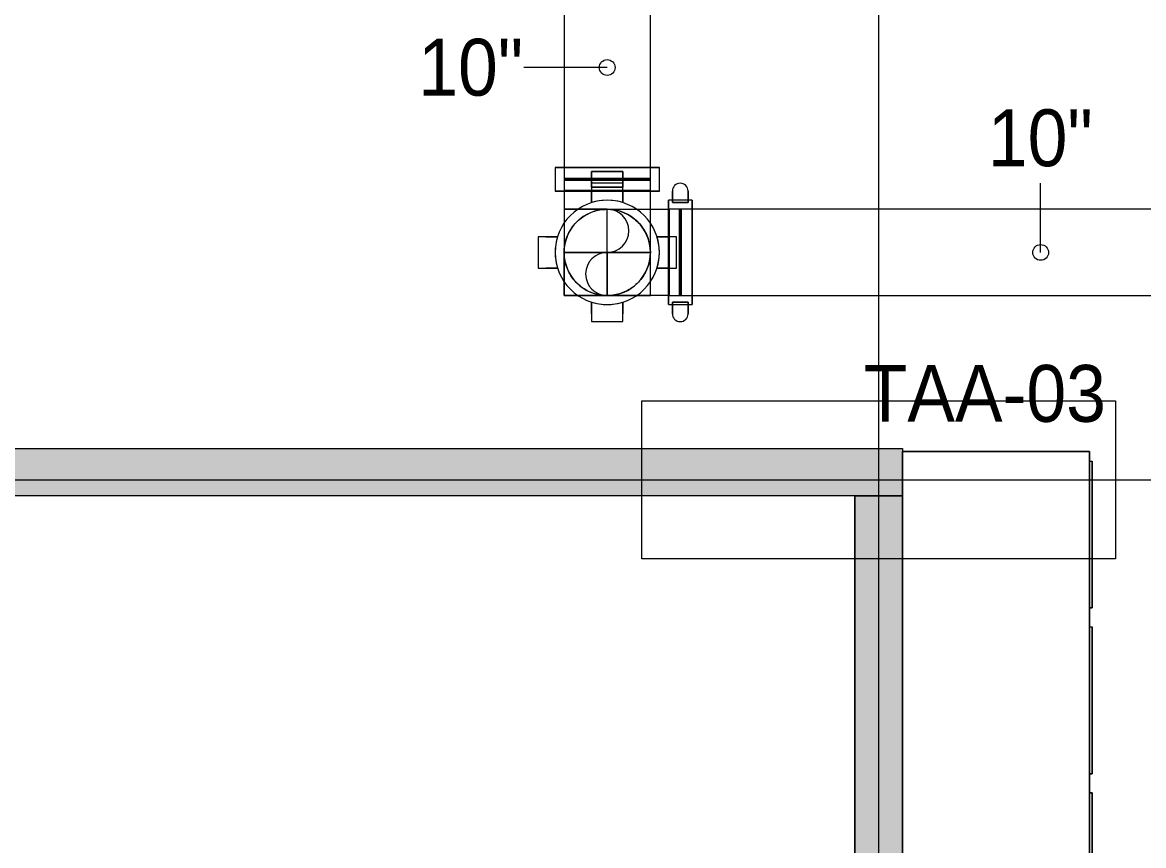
# Model space of a CAD drawing. Header units: metres. Extents: x 31.9 to 125.9, y -29 to 44.
# Drawn here: x 68.789 to 72.338, y -3.406 to -0.801 of the extents above; entities that cross this region are included whole.
import ezdxf

# ---------------------------------------------------------------- set-up
doc = ezdxf.new("R2010")
doc.units = ezdxf.units.M
for name, color, linetype, lineweight in [('ARQ', 8, 'Continuous', 0), ('G-ANNO-TEXT', 7, 'Continuous', 9), ('M-EQPM', 7, 'Continuous', 18), ('P-PIPE', 7, 'Continuous', 18), ('P-PIPE-IDEN', 7, 'Continuous', 9)]:
    doc.layers.add(name, color=color, linetype=linetype, lineweight=lineweight)
doc.styles.add('SansSerif', font='SANSS__.TTF', dxfattribs={"width": 0.9, "height": 0.18})

# ---------------------------------------------------------------- blocks, each defined once
blk = doc.blocks.new('Estructura cubierta')
at = {"layer": 'ARQ'}
for p, q in [((1978.498, -5855.3542), (1978.498, -5914.9141)), ((1978.498, -5855.3542), (1978.498, -5914.9141)), ((1953.1625, -5893.9988), (1984.5332, -5893.9988))]:
    blk.add_line(p, q, dxfattribs=at)
at = {"layer": 'ARQ', "ltscale": 0.3}
blk.add_lwpolyline([(1979.248, -5893.7488), (1979.248, -5894.2488), (1977.748, -5894.2488), (1977.748, -5893.7488)], close=True, dxfattribs=at)
blk = doc.blocks.new('PISO 9')
at = {"layer": 'ARQ', "ltscale": 0.01}
h = blk.add_hatch(color=256, dxfattribs=at)
h.dxf.hatch_style = 1
h.paths.add_polyline_path([(344.9877, -2844.4806), (344.9877, -2844.3306), (350.2096, -2844.3308), (350.2096, -2844.4808)])
h.paths.add_polyline_path([(344.9873, -2828.876), (344.9877, -2844.3306), (345.1377, -2844.3306), (345.1373, -2828.876)])
h.paths.add_polyline_path([(345.1373, -2828.876), (350.0592, -2828.876), (350.0592, -2829.026), (345.1373, -2829.026)])
h.paths.add_polyline_path([(350.0592, -2829.326), (350.2092, -2829.326), (350.2092, -2828.876), (350.0592, -2828.876)])
h = blk.add_hatch(color=256, dxfattribs=at)
h.dxf.hatch_style = 1
h.paths.add_polyline_path([(347.2882, -2856.369), (347.1381, -2856.369), (347.1381, -2855.044), (347.2881, -2855.044)])
h.paths.add_polyline_path([(347.1381, -2855.3561), (347.1381, -2855.206), (346.5044, -2855.206), (346.5044, -2855.3561)])
h.paths.add_polyline_path([(345.0504, -2855.3564), (345.0504, -2855.2064), (345.7044, -2855.206), (345.7044, -2855.3561)])
h.paths.add_polyline_path([(343.6866, -2855.3561), (343.6866, -2855.2061), (344.2504, -2855.2058), (344.2504, -2855.3558)])
h.paths.add_polyline_path([(342.5366, -2856.3689), (342.3866, -2856.3689), (342.3866, -2855.3561), (342.5366, -2855.3561)])
h.paths.add_polyline_path([(342.3866, -2856.3689), (347.2882, -2856.369), (347.2882, -2856.519), (342.3866, -2856.5189)])
h.paths.add_polyline_path([(343.9898, -2856.3688), (343.8398, -2856.3688), (343.8397, -2855.356), (343.9897, -2855.356)])
h.paths.add_polyline_path([(345.639, -2856.3689), (345.4889, -2856.3689), (345.4889, -2855.3561), (345.6389, -2855.3561)])
h.paths.add_polyline_path([(347.2694, -2854.1416), (347.2694, -2854.0049), (347.1194, -2854.0049), (347.1194, -2854.1416)])
h.paths.add_polyline_path([(348.989, -2853.8549), (345.3375, -2853.855), (345.3375, -2854.005), (348.989, -2854.0049)])
h.paths.add_polyline_path([(345.3375, -2853.855), (345.3377, -2850.1312), (345.4877, -2850.1312), (345.4875, -2853.855)])
h.paths.add_polyline_path([(342.3887, -2852.9059), (344.4366, -2852.9059), (344.4366, -2853.0559), (343.4866, -2853.0559), (343.4866, -2853.8559), (343.3366, -2853.855), (343.3366, -2853.0559), (342.3887, -2853.0559)])
h.paths.add_polyline_path([(350.2092, -2851.0051), (345.4877, -2851.005), (345.4877, -2851.155), (350.2092, -2851.1551)])
h.paths.add_polyline_path([(346.7973, -2851.005), (346.7976, -2849.9739), (346.9477, -2849.9739), (346.9473, -2851.005)])
h.paths.add_polyline_path([(343.2361, -2850.131), (343.2361, -2849.981), (345.4878, -2849.9812), (345.4878, -2850.1312)])
h.paths.add_polyline_path([(350.0592, -2851.005), (350.0596, -2844.4808), (350.2096, -2844.4808), (350.2092, -2851.005)])
h.paths.add_polyline_path([(351.4126, -2851.0051), (353.9873, -2851.005), (353.9873, -2851.155), (351.4126, -2851.1551)])
h.paths.add_polyline_path([(351.4926, -2851.1551), (351.4927, -2853.9549), (351.6428, -2853.9549), (351.6426, -2851.1551)])
h.paths.add_polyline_path([(352.5451, -2853.8048), (353.5883, -2853.8048), (353.5883, -2853.9549), (352.5451, -2853.9549)])
h.paths.add_polyline_path([(351.6427, -2855.1139), (353.5883, -2855.1139), (353.5883, -2855.2639), (351.6427, -2855.264)])
h.paths.add_polyline_path([(351.4926, -2856.3623), (351.4929, -2855.1139), (351.643, -2855.1139), (351.6427, -2856.3623)])
h.paths.add_polyline_path([(353.5883, -2856.369), (353.5884, -2857.2647), (353.4383, -2857.2647), (353.4383, -2856.369)])
h.paths.add_polyline_path([(353.5883, -2856.369), (354.0353, -2856.369), (354.0353, -2856.519), (353.5883, -2856.519)])
h.paths.add_polyline_path([(354.1854, -2856.369), (354.1854, -2857.569), (354.0354, -2857.569), (354.0353, -2856.369)])
h.paths.add_polyline_path([(351.6428, -2857.2647), (354.0353, -2857.2647), (354.0353, -2857.4147), (351.6428, -2857.4147)])
h.paths.add_polyline_path([(351.4926, -2857.2647), (351.4929, -2858.461), (351.643, -2858.461), (351.6427, -2857.2647)])
h.paths.add_polyline_path([(351.0294, -2858.4611), (351.6427, -2858.461), (351.6427, -2858.6111), (351.0294, -2858.6112)])
h.paths.add_polyline_path([(349.8328, -2856.369), (349.8342, -2859.9806), (349.9843, -2859.9806), (349.9828, -2856.369)])
h.paths.add_polyline_path([(350.127, -2858.4611), (349.9837, -2858.4611), (349.9837, -2858.6112), (350.127, -2858.6112)])
h.paths.add_polyline_path([(352.2337, -2858.4611), (354.0353, -2858.461), (354.0353, -2858.6111), (352.2337, -2858.6112)])
h.paths.add_polyline_path([(353.6195, -2860.7769), (353.6195, -2862.2806), (353.4694, -2862.2806), (353.4694, -2860.7769)])
h.paths.add_polyline_path([(353.6195, -2860.7769), (354.0353, -2860.7769), (354.0353, -2860.9269), (353.6195, -2860.927)])
h.paths.add_polyline_path([(354.1854, -2860.7769), (354.1854, -2862.2806), (354.0354, -2862.2806), (354.0353, -2860.7769)])
h.paths.add_polyline_path([(350.3842, -2862.2806), (354.1854, -2862.2806), (354.1854, -2862.4306), (350.3842, -2862.4306)])
h.paths.add_polyline_path([(349.8843, -2862.4306), (349.8842, -2862.3806), (350.3842, -2862.3806), (350.3842, -2862.4306)])
h.paths.add_polyline_path([(349.8843, -2862.4306), (349.8342, -2862.4307), (349.8342, -2859.9806), (349.8843, -2859.9805)])
at = {"layer": 'ARQ', "ltscale": 0.1}
blk.add_lwpolyline([(342.3888, -2851.0049), (345.3874, -2851.005), (350.0592, -2851.005), (350.0596, -2844.4808), (345.3877, -2844.4806), (345.3874, -2835.1461), (345.3874, -2835.1461), (345.3874, -2823.9797), (330.7643, -2823.9797), (330.7643, -2849.791), (334.1366, -2849.791), (334.1366, -2853.8514), (342.3887, -2853.8514)], close=True, dxfattribs=at)
at = {"layer": 'ARQ'}
for points in [[(344.9877, -2844.4806), (344.9877, -2844.3306), (350.2096, -2844.3308), (350.2096, -2844.4808)], [(350.0592, -2851.005), (350.0596, -2844.4808), (350.2096, -2844.4808), (350.2092, -2851.005)]]:
    blk.add_lwpolyline(points, close=True, dxfattribs=at)
at = {"layer": 'ARQ', "ltscale": 0.3}
blk.add_lwpolyline([(343.2361, -2849.981), (345.4878, -2849.981), (345.4878, -2851.005), (346.7973, -2851.0054), (350.0592, -2851.0056), (350.0592, -2844.4808), (344.0861, -2844.4807), (344.0861, -2844.6284), (343.2361, -2844.6284), (343.2361, -2849.981)], dxfattribs=at)
at = {"layer": 'ARQ'}
blk.add_blockref('Estructura cubierta', (-1628.3638, 3049.5683), dxfattribs=at)
blk = doc.blocks.new('Victaulic-IPS-Elbow No 10-13 - AC-2769218-NIVEL 09')
at = {"layer": 'P-PIPE', "color": 1, "lineweight": 9, "true_color": 0xff0000}
for p, q in [((70.5038, -1.3921), (70.6403, -1.3921)), ((70.6403, -1.3921), (70.5038, -1.3921)), ((70.5038, -1.3921), (70.5038, -1.5286)), ((70.6403, -1.5286), (70.6403, -1.3921)), ((70.6403, -1.5286), (70.6403, -1.3921)), ((70.6403, -1.5286), (70.5038, -1.5286)), ((70.5038, -1.5286), (70.6403, -1.5286)), ((70.5038, -1.6651), (70.5038, -1.5286)), ((70.5038, -1.5286), (70.6403, -1.5286)), ((70.6403, -1.5286), (70.5038, -1.5286)), ((70.6403, -1.5286), (70.6403, -1.6651)), ((70.6403, -1.6651), (70.6403, -1.5286)), ((70.6403, -1.6651), (70.5038, -1.6651)), ((70.5038, -1.6651), (70.6403, -1.6651))]:
    blk.add_line(p, q, dxfattribs=at)
at = {"layer": 'P-PIPE', "color": 1, "true_color": 0xff0000}
for p, q in [((70.8689, -1.3921), (70.8365, -1.3921)), ((70.8365, -1.6651), (70.8689, -1.6651))]:
    blk.add_line(p, q, dxfattribs=at)
at = {"layer": 'P-PIPE', "color": 1, "true_color": 0xff0000, "flags": 128}
for points in [[(70.5038, -1.5286), (70.5039, -1.5231), (70.5042, -1.5177), (70.5047, -1.5123), (70.5055, -1.5069), (70.5065, -1.5015), (70.5077, -1.4962), (70.5091, -1.4909), (70.5107, -1.4857), (70.5125, -1.4805), (70.5145, -1.4754), (70.5168, -1.4705), (70.5192, -1.4656), (70.5218, -1.4608), (70.5246, -1.4561), (70.5276, -1.4515), (70.5308, -1.4471), (70.5341, -1.4428), (70.5377, -1.4386), (70.5413, -1.4345), (70.5452, -1.4307), (70.5492, -1.4269), (70.5533, -1.4234), (70.5576, -1.42), (70.562, -1.4168), (70.5665, -1.4137), (70.5712, -1.4109), (70.5759, -1.4082), (70.5808, -1.4057), (70.5858, -1.4034), (70.5908, -1.4014), (70.5959, -1.3995), (70.6011, -1.3978), (70.6064, -1.3963), (70.6117, -1.3951), (70.6171, -1.3941), (70.6225, -1.3932), (70.6279, -1.3926), (70.6334, -1.3923), (70.6388, -1.3921), (70.6403, -1.3921)], [(70.6403, -1.3921), (70.6458, -1.3922), (70.6512, -1.3925), (70.6566, -1.3931), (70.662, -1.3938), (70.6674, -1.3948), (70.6727, -1.396), (70.678, -1.3974), (70.6832, -1.399), (70.6884, -1.4008), (70.6935, -1.4029), (70.6984, -1.4051), (70.7033, -1.4075), (70.7081, -1.4101), (70.7128, -1.4129), (70.7174, -1.4159), (70.7218, -1.4191), (70.7261, -1.4224), (70.7303, -1.426), (70.7343, -1.4296), (70.7382, -1.4335), (70.742, -1.4375), (70.7455, -1.4416), (70.7489, -1.4459), (70.7521, -1.4503), (70.7552, -1.4548), (70.758, -1.4595), (70.7607, -1.4643), (70.7632, -1.4691), (70.7655, -1.4741), (70.7675, -1.4791), (70.7694, -1.4843), (70.7711, -1.4895), (70.7725, -1.4947), (70.7738, -1.5), (70.7748, -1.5054), (70.7757, -1.5108), (70.7763, -1.5162), (70.7766, -1.5217), (70.7768, -1.5271), (70.7768, -1.5286)], [(70.6403, -1.3921), (70.6404, -1.3921), (70.6409, -1.3921), (70.6417, -1.3921), (70.6428, -1.3921), (70.6442, -1.3921), (70.6459, -1.3921), (70.6479, -1.3921), (70.6503, -1.3921), (70.6529, -1.3921), (70.6558, -1.3921), (70.659, -1.3921), (70.6625, -1.3921), (70.6662, -1.3921), (70.6703, -1.3921), (70.6746, -1.3921), (70.6791, -1.3921), (70.6839, -1.3921), (70.689, -1.3921), (70.6943, -1.3921), (70.6998, -1.3921), (70.7055, -1.3921), (70.7115, -1.3921), (70.7176, -1.3921), (70.724, -1.3921), (70.7305, -1.3921), (70.7372, -1.3921), (70.744, -1.3921), (70.751, -1.3921), (70.7582, -1.3921), (70.7654, -1.3921), (70.7728, -1.3921), (70.7802, -1.3921), (70.7878, -1.3921), (70.7955, -1.3921), (70.8032, -1.3921), (70.8109, -1.3921), (70.8187, -1.3921), (70.8265, -1.3921), (70.8344, -1.3921), (70.8365, -1.3921)], [(70.6403, -1.6651), (70.6348, -1.665), (70.6294, -1.6647), (70.6239, -1.6641), (70.6185, -1.6634), (70.6132, -1.6624), (70.6078, -1.6612), (70.6026, -1.6598), (70.5973, -1.6582), (70.5922, -1.6564), (70.5871, -1.6544), (70.5821, -1.6521), (70.5772, -1.6497), (70.5725, -1.6471), (70.5678, -1.6443), (70.5632, -1.6413), (70.5588, -1.6381), (70.5544, -1.6348), (70.5503, -1.6312), (70.5462, -1.6276), (70.5424, -1.6237), (70.5386, -1.6197), (70.5351, -1.6156), (70.5317, -1.6113), (70.5285, -1.6069), (70.5254, -1.6024), (70.5226, -1.5977), (70.5199, -1.593), (70.5174, -1.5881), (70.5151, -1.5831), (70.513, -1.5781), (70.5112, -1.5729), (70.5095, -1.5677), (70.508, -1.5625), (70.5068, -1.5572), (70.5058, -1.5518), (70.5049, -1.5464), (70.5043, -1.541), (70.5039, -1.5355), (70.5038, -1.5301), (70.5038, -1.5286)], [(70.7768, -1.5286), (70.7767, -1.5341), (70.7764, -1.5395), (70.7758, -1.5449), (70.7751, -1.5504), (70.7741, -1.5557), (70.7729, -1.5611), (70.7715, -1.5663), (70.7699, -1.5715), (70.7681, -1.5767), (70.766, -1.5818), (70.7638, -1.5868), (70.7614, -1.5916), (70.7588, -1.5964), (70.756, -1.6011), (70.753, -1.6057), (70.7498, -1.6101), (70.7465, -1.6144), (70.7429, -1.6186), (70.7393, -1.6227), (70.7354, -1.6265), (70.7314, -1.6303), (70.7273, -1.6338), (70.723, -1.6372), (70.7186, -1.6404), (70.7141, -1.6435), (70.7094, -1.6463), (70.7046, -1.649), (70.6998, -1.6515), (70.6948, -1.6538), (70.6898, -1.6558), (70.6846, -1.6577), (70.6794, -1.6594), (70.6742, -1.6609), (70.6689, -1.6621), (70.6635, -1.6631), (70.6581, -1.664), (70.6527, -1.6646), (70.6472, -1.665), (70.6418, -1.6651), (70.6403, -1.6651)], [(70.8365, -1.6651), (70.8287, -1.6651), (70.8208, -1.6651), (70.813, -1.6651), (70.8052, -1.6651), (70.7975, -1.6651), (70.7899, -1.6651), (70.7823, -1.6651), (70.7748, -1.6651), (70.7674, -1.6651), (70.7601, -1.6651), (70.7529, -1.6651), (70.7459, -1.6651), (70.739, -1.6651), (70.7323, -1.6651), (70.7257, -1.6651), (70.7193, -1.6651), (70.7131, -1.6651), (70.7071, -1.6651), (70.7013, -1.6651), (70.6958, -1.6651), (70.6904, -1.6651), (70.6853, -1.6651), (70.6804, -1.6651), (70.6758, -1.6651), (70.6714, -1.6651), (70.6673, -1.6651), (70.6635, -1.6651), (70.6599, -1.6651), (70.6566, -1.6651), (70.6536, -1.6651), (70.6509, -1.6651), (70.6485, -1.6651), (70.6464, -1.6651), (70.6446, -1.6651), (70.6431, -1.6651), (70.642, -1.6651), (70.6411, -1.6651), (70.6405, -1.6651), (70.6403, -1.6651), (70.6403, -1.6651)]]:
    blk.add_lwpolyline(points, dxfattribs=at)
at = {"layer": 'P-PIPE', "color": 1, "true_color": 0xff0000}
for start, end in [(90, 180), (90, 180), (90, 180), (0, 90), (0, 90), (360, 90), (180, 270), (180, 270), (180, 270), (270, 360), (270, 360), (270, 360)]:
    blk.add_arc((70.6403, -1.5286), 0.1365, start, end, dxfattribs=at)
for centre, start_param, end_param in [((70.8365, -1.5286), 4.712389, 6.283185), ((70.8365, -1.5286), 0, 1.570796), ((70.8365, -1.5286), 0, 1.570796), ((70.8365, -1.5286), 4.712389, 6.283185), ((70.8689, -1.5286), 0, 1.570796), ((70.8689, -1.5286), 4.712389, 6.283185), ((70.8365, -1.5286), 3.141593, 4.712389), ((70.8365, -1.5286), 1.570796, 3.141593), ((70.8365, -1.5286), 1.570796, 3.141593), ((70.8365, -1.5286), 3.141593, 4.712389), ((70.8689, -1.5286), 1.570796, 3.141593), ((70.8689, -1.5286), 3.141593, 4.712389)]:
    blk.add_ellipse(centre, major_axis=(0, 0.1365), ratio=0.000002, start_param=start_param, end_param=end_param, dxfattribs=at)
blk = doc.blocks.new('Victaulic-IPS-Rigid Coupling Style 07-W07-107 - Standard-V132-NIVEL 09')
at = {"layer": 'P-PIPE', "color": 1, "true_color": 0xff0000}
for p, q in [((70.8465, -1.3711), (70.8465, -1.3344)), ((70.8465, -1.3344), (70.8465, -1.3711)), ((70.8963, -1.3344), (70.8963, -1.3711)), ((70.8963, -1.3711), (70.8963, -1.3344)), ((70.9088, -1.3635), (70.8341, -1.3635)), ((70.8963, -1.3635), (70.8465, -1.3635)), ((70.8963, -1.3711), (70.8465, -1.3711)), ((70.8465, -1.3711), (70.8963, -1.3711)), ((70.9088, -1.3921), (70.8341, -1.3921)), ((70.8341, -1.6651), (70.9088, -1.6651)), ((70.8341, -1.6937), (70.9088, -1.6937)), ((70.8465, -1.7228), (70.8465, -1.6861)), ((70.8465, -1.6861), (70.8963, -1.6861)), ((70.8963, -1.6861), (70.8465, -1.6861)), ((70.8465, -1.6861), (70.8465, -1.7228)), ((70.8465, -1.6937), (70.8963, -1.6937)), ((70.8963, -1.6861), (70.8963, -1.7228)), ((70.8963, -1.7228), (70.8963, -1.6861))]:
    blk.add_line(p, q, dxfattribs=at)
for centre, start, end in [((70.8714, -1.3344), 0, 180), ((70.8714, -1.3344), 0, 180), ((70.8714, -1.7228), 180, 0), ((70.8714, -1.7228), 180, 360)]:
    blk.add_arc(centre, 0.0249, start, end, dxfattribs=at)
for centre, major_axis, start_param, end_param in [((70.8341, -1.5286), (0, 0.1651), 4.712389, 7.853982), ((70.8465, -1.5286), (0, 0.1651), 5.978493, 6.587878), ((70.8963, -1.5286), (0, 0.1651), 5.978493, 6.587878), ((70.9088, -1.5286), (0, 0.1651), 4.712389, 7.853982), ((70.8341, -1.5286), (0, 0.1365), 4.712389, 7.853982), ((70.9088, -1.5286), (0, 0.1365), 4.712389, 7.853982), ((70.8341, -1.5286), (0, 0.1651), 1.570796, 4.712389), ((70.8341, -1.5286), (0, 0.1365), 1.570796, 4.712389), ((70.9088, -1.5286), (0, 0.1651), 1.570796, 4.712389), ((70.9088, -1.5286), (0, 0.1365), 1.570796, 4.712389), ((70.8465, -1.5286), (0, 0.1651), 2.8369, 3.446285), ((70.8963, -1.5286), (0, 0.1651), 2.8369, 3.446285)]:
    blk.add_ellipse(centre, major_axis=major_axis, ratio=0.000002, start_param=start_param, end_param=end_param, dxfattribs=at)
blk = doc.blocks.new('Victaulic-IPS-Rigid Coupling Style 07-W07-107 - Standard-V133-NIVEL 09')
at = {"layer": 'P-PIPE', "color": 1, "true_color": 0xff0000}
for p, q in [((70.6898, -1.3095), (70.5908, -1.3095)), ((70.5908, -1.3095), (70.5908, -1.3344)), ((70.6898, -1.3344), (70.6898, -1.3095)), ((70.5908, -1.3344), (70.5908, -1.3711)), ((70.5908, -1.3711), (70.5908, -1.3344)), ((70.6898, -1.3344), (70.6898, -1.3711)), ((70.6898, -1.3711), (70.6898, -1.3344)), ((70.5908, -1.7228), (70.5908, -1.6861)), ((70.5908, -1.6861), (70.5908, -1.7228)), ((70.6898, -1.7228), (70.6898, -1.6861)), ((70.6898, -1.6861), (70.6898, -1.7228)), ((70.5908, -1.7228), (70.5908, -1.7477)), ((70.6898, -1.7477), (70.6898, -1.7228)), ((70.5908, -1.7477), (70.6898, -1.7477))]:
    blk.add_line(p, q, dxfattribs=at)
for radius, start, end in [(0.1651, 0, 180), (0.1651, 0, 180), (0.1651, 72.5424, 107.4576), (0.1651, 72.5424, 107.4576), (0.1365, 0, 180), (0.1365, 0, 180), (0.1651, 180, 0), (0.1651, 180, 360), (0.1365, 180, 360), (0.1365, 180, 0), (0.1651, 252.5424, 287.4576), (0.1651, 252.5424, 287.4576)]:
    blk.add_arc((70.6403, -1.5286), radius, start, end, dxfattribs=at)
blk = doc.blocks.new('Victaulic-IPS-Elbow No 10-13 - AC-2769208-NIVEL 09')
at = {"layer": 'P-PIPE', "color": 1, "true_color": 0xff0000}
for p, q in [((70.5038, -1.3), (70.5038, -1.3324)), ((70.7768, -1.3324), (70.7768, -1.3))]:
    blk.add_line(p, q, dxfattribs=at)
at = {"layer": 'P-PIPE', "color": 1, "lineweight": 9, "true_color": 0xff0000}
for p, q in [((70.5038, -1.5286), (70.5038, -1.5286)), ((70.5038, -1.5286), (70.5038, -1.6651)), ((70.5038, -1.5286), (70.5038, -1.6651)), ((70.5038, -1.5286), (70.6403, -1.5286)), ((70.6403, -1.5286), (70.5038, -1.5286)), ((70.6403, -1.5286), (70.6403, -1.6651)), ((70.6403, -1.5286), (70.6403, -1.5286)), ((70.6403, -1.5286), (70.6403, -1.6651)), ((70.6403, -1.5286), (70.7768, -1.5286)), ((70.7768, -1.5286), (70.6403, -1.5286)), ((70.6403, -1.6651), (70.6403, -1.5286)), ((70.6403, -1.6651), (70.6403, -1.5286)), ((70.6403, -1.5286), (70.6403, -1.5286)), ((70.7768, -1.6651), (70.7768, -1.5286)), ((70.7768, -1.5286), (70.7768, -1.5286)), ((70.7768, -1.6651), (70.7768, -1.5286)), ((70.5038, -1.6651), (70.6403, -1.6651)), ((70.6403, -1.6651), (70.5038, -1.6651)), ((70.6403, -1.6651), (70.7768, -1.6651)), ((70.7768, -1.6651), (70.6403, -1.6651))]:
    blk.add_line(p, q, dxfattribs=at)
at = {"layer": 'P-PIPE', "color": 1, "true_color": 0xff0000, "flags": 128}
for points in [[(70.5038, -1.3324), (70.5038, -1.3402), (70.5038, -1.3481), (70.5038, -1.3559), (70.5038, -1.3636), (70.5038, -1.3714), (70.5038, -1.379), (70.5038, -1.3866), (70.5038, -1.3941), (70.5038, -1.4015), (70.5038, -1.4088), (70.5038, -1.416), (70.5038, -1.423), (70.5038, -1.4299), (70.5038, -1.4366), (70.5038, -1.4432), (70.5038, -1.4496), (70.5038, -1.4558), (70.5038, -1.4618), (70.5038, -1.4676), (70.5038, -1.4731), (70.5038, -1.4785), (70.5038, -1.4836), (70.5038, -1.4885), (70.5038, -1.4931), (70.5038, -1.4975), (70.5038, -1.5016), (70.5038, -1.5054), (70.5038, -1.509), (70.5038, -1.5123), (70.5038, -1.5153), (70.5038, -1.518), (70.5038, -1.5204), (70.5038, -1.5225), (70.5038, -1.5243), (70.5038, -1.5257), (70.5038, -1.5269), (70.5038, -1.5278), (70.5038, -1.5283), (70.5038, -1.5286), (70.5038, -1.5286)], [(70.7768, -1.5286), (70.7768, -1.5284), (70.7768, -1.528), (70.7768, -1.5272), (70.7768, -1.5261), (70.7768, -1.5247), (70.7768, -1.523), (70.7768, -1.521), (70.7768, -1.5186), (70.7768, -1.516), (70.7768, -1.5131), (70.7768, -1.5099), (70.7768, -1.5064), (70.7768, -1.5027), (70.7768, -1.4986), (70.7768, -1.4943), (70.7768, -1.4898), (70.7768, -1.485), (70.7768, -1.4799), (70.7768, -1.4746), (70.7768, -1.4691), (70.7768, -1.4634), (70.7768, -1.4574), (70.7768, -1.4513), (70.7768, -1.4449), (70.7768, -1.4384), (70.7768, -1.4317), (70.7768, -1.4249), (70.7768, -1.4179), (70.7768, -1.4107), (70.7768, -1.4035), (70.7768, -1.3961), (70.7768, -1.3886), (70.7768, -1.3811), (70.7768, -1.3734), (70.7768, -1.3657), (70.7768, -1.358), (70.7768, -1.3502), (70.7768, -1.3424), (70.7768, -1.3345), (70.7768, -1.3324)]]:
    blk.add_lwpolyline(points, dxfattribs=at)
at = {"layer": 'P-PIPE', "color": 1, "true_color": 0xff0000}
for start, end in [(90, 180), (90, 180), (90, 180), (0, 90), (360, 90), (0, 90), (180, 270), (180, 270), (180, 270), (270, 360), (270, 360), (270, 360)]:
    blk.add_arc((70.6403, -1.5286), 0.1365, start, end, dxfattribs=at)
for centre, start_param, end_param in [((70.6403, -1.3), 1.570796, 3.141593), ((70.6403, -1.3), 3.141593, 4.712389), ((70.6403, -1.3), 0, 1.570796), ((70.6403, -1.3), 4.712389, 6.283185), ((70.6403, -1.3324), 3.141593, 4.712389), ((70.6403, -1.3324), 1.570796, 3.141593), ((70.6403, -1.3324), 1.570796, 3.141593), ((70.6403, -1.3324), 3.141593, 4.712389), ((70.6403, -1.3324), 4.712389, 6.283185), ((70.6403, -1.3324), 0, 1.570796), ((70.6403, -1.3324), 0, 1.570796), ((70.6403, -1.3324), 4.712389, 6.283185)]:
    blk.add_ellipse(centre, major_axis=(0.1365, 0), ratio=0.00002, start_param=start_param, end_param=end_param, dxfattribs=at)
blk = doc.blocks.new('Victaulic-IPS-Rigid Coupling Style 07-W07-107 - Standard-V134-NIVEL 09')
at = {"layer": 'P-PIPE', "color": 1, "true_color": 0xff0000}
for p, q in [((70.4212, -1.4791), (70.4212, -1.5781)), ((70.4461, -1.4791), (70.4212, -1.4791)), ((70.4461, -1.4791), (70.4828, -1.4791)), ((70.4828, -1.4791), (70.4461, -1.4791)), ((70.8345, -1.4791), (70.7978, -1.4791)), ((70.7978, -1.4791), (70.8345, -1.4791)), ((70.8594, -1.4791), (70.8345, -1.4791)), ((70.8594, -1.5781), (70.8594, -1.4791)), ((70.4212, -1.5781), (70.4461, -1.5781)), ((70.4461, -1.5781), (70.4828, -1.5781)), ((70.4828, -1.5781), (70.4461, -1.5781)), ((70.8345, -1.5781), (70.7978, -1.5781)), ((70.7978, -1.5781), (70.8345, -1.5781)), ((70.8345, -1.5781), (70.8594, -1.5781))]:
    blk.add_line(p, q, dxfattribs=at)
for radius, start, end in [(0.1651, 90, 270), (0.1651, 90, 270), (0.1651, 270, 90), (0.1651, 270, 90), (0.1365, 90, 270), (0.1365, 90, 270), (0.1365, 270, 90), (0.1365, 270, 90), (0.1651, 162.5424, 197.4576), (0.1651, 162.5424, 197.4576), (0.1651, 342.5424, 17.4576), (0.1651, 342.5424, 17.4576)]:
    blk.add_arc((70.6403, -1.5286), radius, start, end, dxfattribs=at)
blk = doc.blocks.new('Victaulic-IPS-Rigid Coupling Style 07-W07-107 - Standard-2768719-NIVEL 09')
at = {"layer": 'P-PIPE', "color": 1, "true_color": 0xff0000}
for p, q in [((70.4752, -1.2601), (70.4752, -1.3348)), ((70.5038, -1.2601), (70.5038, -1.3348)), ((70.6898, -1.2726), (70.5908, -1.2726)), ((70.5908, -1.2726), (70.5908, -1.3224)), ((70.5908, -1.3224), (70.5908, -1.2726)), ((70.5908, -1.2726), (70.5908, -1.3224)), ((70.5908, -1.2726), (70.5908, -1.3224)), ((70.6898, -1.3224), (70.6898, -1.2726)), ((70.6898, -1.3224), (70.6898, -1.2726)), ((70.6898, -1.3224), (70.6898, -1.2726)), ((70.6898, -1.2726), (70.6898, -1.3224)), ((70.7768, -1.3348), (70.7768, -1.2601)), ((70.8054, -1.3348), (70.8054, -1.2601)), ((70.5908, -1.3224), (70.6898, -1.3224))]:
    blk.add_line(p, q, dxfattribs=at)
for centre, major_axis, start_param, end_param in [((70.6403, -1.2601), (0.1651, 0), 1.570796, 4.712389), ((70.6403, -1.2601), (0.1365, 0), 1.570796, 4.712389), ((70.6403, -1.2726), (0.1651, 0), 4.407696, 4.712389), ((70.6403, -1.2726), (0.1651, 0), 1.570796, 1.875489), ((70.6403, -1.2601), (0.1651, 0), 4.712389, 7.853982), ((70.6403, -1.2601), (0.1365, 0), 4.712389, 7.853982), ((70.6403, -1.2726), (0.1651, 0), 4.712389, 5.017082), ((70.6403, -1.2726), (0.1651, 0), 1.266104, 1.570796), ((70.6403, -1.3348), (0.1651, 0), 1.570796, 4.712389), ((70.6403, -1.3348), (0.1365, 0), 1.570796, 4.712389), ((70.6403, -1.3224), (0.1651, 0), 1.570796, 1.875489), ((70.6403, -1.3224), (0.1651, 0), 4.407696, 4.712389), ((70.6403, -1.3224), (0.1651, 0), 1.266104, 1.570796), ((70.6403, -1.3224), (0.1651, 0), 4.712389, 5.017082), ((70.6403, -1.3348), (0.1651, 0), 4.712389, 7.853982), ((70.6403, -1.3348), (0.1365, 0), 4.712389, 7.853982)]:
    blk.add_ellipse(centre, major_axis=major_axis, ratio=0.00002, start_param=start_param, end_param=end_param, dxfattribs=at)
blk = doc.blocks.new('TAA - Ayura Etapa 3 T - TAA - Ayura Etapa 3 T-2912359-NIVEL 09')
at = {"layer": 'M-EQPM', "color": 1, "true_color": 0xff0000}
for p, q in [((0.5, 0.1921), (-1.6, 0.1921)), ((-1.6, 0.1921), (0.5, 0.1921)), ((-1.6, 0.1921), (-1.6, -0.4)), ((-1.6, 0.1921), (-1.6, -0.4)), ((0.5, -0.4), (0.5, 0.1921)), ((0.5, 0.1921), (0.5, -0.4)), ((0.5, -0.4), (-1.6, -0.4)), ((-1.6, -0.4), (0.5, -0.4)), ((-1.105, -0.4), (-1.57, -0.4)), ((-1.57, -0.4), (-1.105, -0.4)), ((-1.57, -0.4), (-1.57, -0.4079)), ((-1.57, -0.4), (-1.57, -0.4079)), ((-1.105, -0.4079), (-1.57, -0.4079)), ((-1.57, -0.4079), (-1.105, -0.4079)), ((-1.105, -0.4079), (-1.105, -0.4)), ((-1.105, -0.4), (-1.105, -0.4079)), ((-0.58, -0.4), (-1.045, -0.4)), ((-1.045, -0.4), (-0.58, -0.4)), ((-1.045, -0.4), (-1.045, -0.4079)), ((-1.045, -0.4), (-1.045, -0.4079)), ((-0.58, -0.4079), (-1.045, -0.4079)), ((-1.045, -0.4079), (-0.58, -0.4079)), ((-0.58, -0.4079), (-0.58, -0.4)), ((-0.58, -0.4), (-0.58, -0.4079)), ((-0.52, -0.4), (-0.055, -0.4)), ((-0.055, -0.4), (-0.52, -0.4)), ((-0.52, -0.4079), (-0.52, -0.4)), ((-0.52, -0.4), (-0.52, -0.4079)), ((-0.52, -0.4079), (-0.055, -0.4079)), ((-0.055, -0.4079), (-0.52, -0.4079)), ((-0.055, -0.4), (-0.055, -0.4079)), ((-0.055, -0.4), (-0.055, -0.4079)), ((0.005, -0.4), (0.47, -0.4)), ((0.47, -0.4), (0.005, -0.4)), ((0.005, -0.4079), (0.005, -0.4)), ((0.005, -0.4), (0.005, -0.4079)), ((0.005, -0.4079), (0.47, -0.4079)), ((0.47, -0.4079), (0.005, -0.4079)), ((0.47, -0.4), (0.47, -0.4079)), ((0.47, -0.4), (0.47, -0.4079))]:
    blk.add_line(p, q, dxfattribs=at)

msp = doc.modelspace()

# ---------------------------------------------------------------- linework, layer by layer
at = {"layer": 'P-PIPE', "color": 1, "true_color": 0xff0000}
for p, q in [((70.5038, -0.138), (70.5038, -1.2949)), ((70.7768, -1.2949), (70.7768, -0.138)), ((73.2441, -1.3921), (70.874, -1.3921)), ((70.874, -1.6651), (73.2441, -1.6651))]:
    msp.add_line(p, q, dxfattribs=at)
for centre, radius, start, end in [((70.6403, -1.5286), 0.1365, 0, 180), ((70.6403, -1.4603), 0.0683, 270, 90), ((70.6403, -1.5286), 0.1365, 180, 360), ((70.6403, -1.5969), 0.0683, 90, 270)]:
    msp.add_arc(centre, radius, start, end, dxfattribs=at)
for centre, major_axis, ratio, start_param, end_param in [((70.6403, -1.2949), (0.1365, 0), 0.00002, 1.570796, 3.141852), ((70.6403, -1.2949), (0.1365, 0), 0.00002, 3.141852, 4.712389), ((70.6403, -1.2949), (0.1365, 0), 0.00002, 0.000259, 1.570796), ((70.6403, -1.2949), (0.1365, 0), 0.00002, 4.712389, 6.283445), ((70.874, -1.5286), (0, 0.1365), 0.000002, 4.712389, 6.283185), ((70.874, -1.5286), (0, 0.1365), 0.000002, 0, 1.570796), ((70.874, -1.5286), (0, 0.1365), 0.000002, 3.141593, 4.712389), ((70.874, -1.5286), (0, 0.1365), 0.000002, 1.570796, 3.141593)]:
    msp.add_ellipse(centre, major_axis=major_axis, ratio=ratio, start_param=start_param, end_param=end_param, dxfattribs=at)
at = {"layer": 'P-PIPE-IDEN'}
for p, q in [((70.6403, -0.9435), (70.3761, -0.9435)), ((72.0124, -1.5286), (72.0124, -1.3093))]:
    msp.add_line(p, q, dxfattribs=at)
for centre in [(70.6403, -0.9435), (72.0124, -1.5286)]:
    msp.add_circle(centre, 0.025, dxfattribs=at)

# ---------------------------------------------------------------- block references
at = {"layer": 'ARQ', "linetype": 'Continuous'}
msp.add_blockref('PISO 9', (-278.6348, 2842.1819), dxfattribs=at)
at = {"layer": 'M-EQPM', "color": 1, "true_color": 0xff0000, "rotation": 90.0000000000001}
msp.add_blockref('TAA - Ayura Etapa 3 T - TAA - Ayura Etapa 3 T-2912359-NIVEL 09', (71.7673, -2.6588), dxfattribs=at)
at = {"layer": 'P-PIPE', "color": 1, "true_color": 0xff0000}
for name in ['Victaulic-IPS-Rigid Coupling Style 07-W07-107 - Standard-2768719-NIVEL 09', 'Victaulic-IPS-Rigid Coupling Style 07-W07-107 - Standard-V133-NIVEL 09', 'Victaulic-IPS-Elbow No 10-13 - AC-2769208-NIVEL 09', 'Victaulic-IPS-Rigid Coupling Style 07-W07-107 - Standard-V132-NIVEL 09', 'Victaulic-IPS-Rigid Coupling Style 07-W07-107 - Standard-V134-NIVEL 09', 'Victaulic-IPS-Elbow No 10-13 - AC-2769218-NIVEL 09']:
    msp.add_blockref(name, (0, 0), dxfattribs=at)

# ---------------------------------------------------------------- texts
at = {"layer": 'G-ANNO-TEXT', "insert": (71.4519, -1.8848), "char_height": 0.18, "width": 0.916329, "attachment_point": 1, "style": 'SansSerif'}
msp.add_mtext('TAA-03', dxfattribs=at)
at = {"layer": 'P-PIPE-IDEN', "char_height": 0.18, "width": 0.396835, "attachment_point": 1, "style": 'SansSerif'}
for insert in [(70.0422, -0.8525), (71.8454, -1.0758)]:
    msp.add_mtext('10"', dxfattribs=dict(at, insert=insert))

doc.saveas('drawing.dxf')
